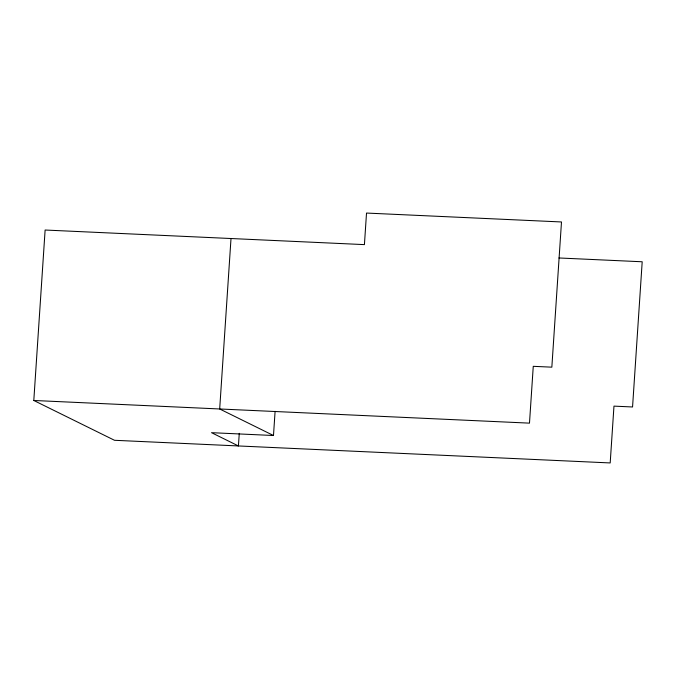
<?xml version="1.0" encoding="UTF-8"?>
<svg xmlns="http://www.w3.org/2000/svg" width="676" height="676" viewBox="0 0 676 676"><rect width="100%" height="100%" fill="white"/><g stroke="black" fill="none" stroke-linecap="round" stroke-linejoin="round"><path stroke-width="1.01" d="M33.8 400.479L45.123 230.026L364.423 244.619L366.519 213.058L561.494 221.965L551.844 367.169L533.263 366.324L529.485 423.142L33.8 400.479L114.506 440.287L610.191 462.942L613.969 406.124L632.559 406.977L642.2 261.773L558.942 257.97M231.006 238.527L219.683 408.98L273.484 435.513L275.098 411.312M239.27 433.324L238.425 445.949L211.529 432.682L273.484 435.513"/></g></svg>
